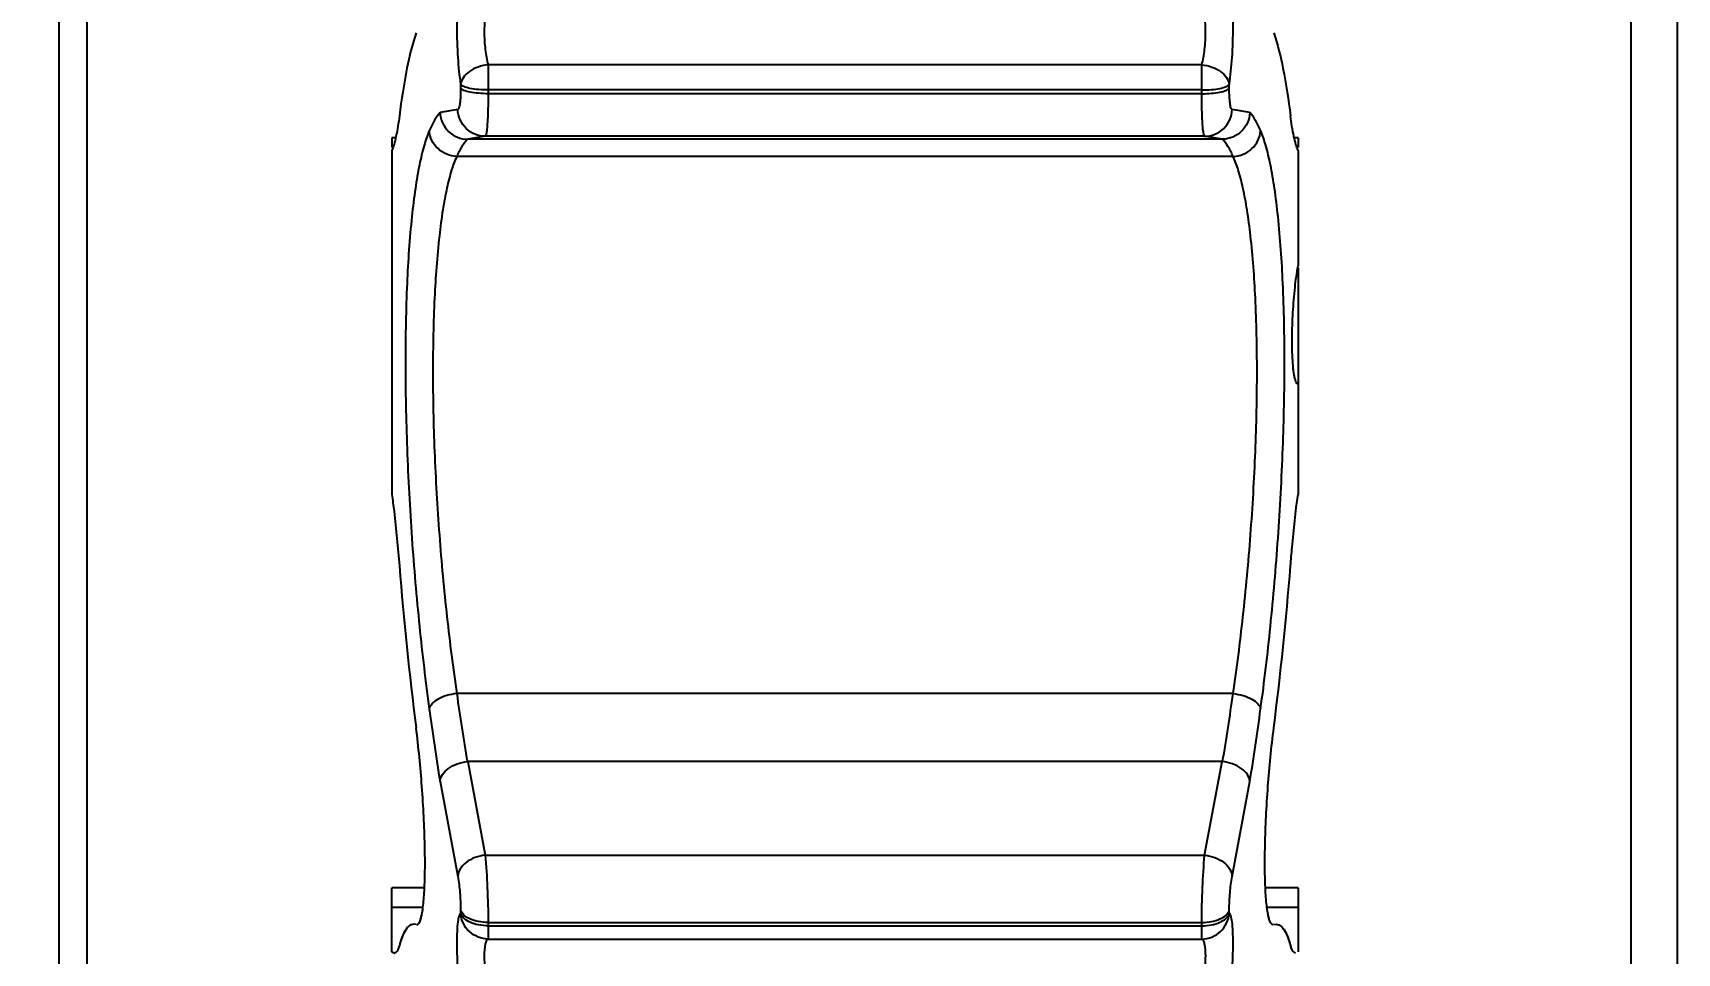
# Model space of a CAD drawing. Header units: millimetres. Extents: x 0 to 297, y 0 to 210.
# Drawn here: x 162.44 to 180.22, y 81.28 to 91.23 of the extents above; entities that cross this region are included whole.
import ezdxf

# ---------------------------------------------------------------- set-up
doc = ezdxf.new("R2010")
doc.units = ezdxf.units.MM
doc.header["$LTSCALE"] = 16.335
doc.layers.get('0').update_dxf_attribs({"linetype": 'CONTINUOUS'})
doc.layers.add('MEMBER', color=7, linetype='CONTINUOUS')
doc.styles.get("Standard").update_dxf_attribs({"font": 'txt', "width": 0.8})
doc.dimstyles.new('DIMSTYLE_5', dxfattribs={"dimtxt": 2.3, "dimasz": 2, "dimexe": 1, "dimexo": 0.5, "dimgap": 0.575, "dimtad": 1, "dimdec": 3, "dimdsep": 46, "dimtxsty": 'Standard', "dimblk": '_FILLED', "dimblk1": '_FILLED', "dimblk2": '_FILLED', "dimcen": 0.09, "dimadec": 0, "dimazin": 0, "dimtp": 0.05, "dimtm": 0.05, "dimtfac": 1, "dimtdec": 3, "dimtofl": 0, "dimtmove": 0, "dimatfit": 3, "dimldrblk": '_FILLED', "dimfxl": 1, "dimtolj": 1, "dimarcsym": 0})

# ---------------------------------------------------------------- blocks, each defined once
blk = doc.blocks.new('_FILLED')
at = {"color": 0, "linetype": 'ByBlock'}
blk.add_solid([(0, 0), (-1, 0.125), (-1, -0.125)], dxfattribs=at)
blk = doc.blocks.new('*D7')
at = {"color": 2, "linetype": 'Continuous'}
for p, q in [((162.518, 121.812), (153.867, 121.812)), ((154.867, 121.812), (154.867, 97.812)), ((154.867, 73.812), (154.867, 97.812)), ((162.518, 73.812), (153.867, 73.812))]:
    blk.add_line(p, q, dxfattribs=at)
at = {"color": 2, "linetype": 'Continuous', "xscale": 2, "yscale": 2, "zscale": 2}
for p, rotation in [((154.867, 121.812), 90), ((154.867, 73.812), 270)]:
    blk.add_blockref('_FILLED', p, dxfattribs=dict(at, rotation=rotation))
at = {"color": 2, "linetype": 'Continuous', "insert": (151.992, 97.812), "char_height": 2.3, "width": 7.36, "attachment_point": 2, "rotation": 90, "line_spacing_factor": 0.9}
blk.add_mtext('48.7', dxfattribs=at)

msp = doc.modelspace()

# ---------------------------------------------------------------- linework, layer by layer
at = {"layer": 'MEMBER', "color": 7, "linetype": 'Continuous'}
for p, q in [((162.718, 73.8118), (162.718, 121.8118)), ((163.018, 121.8118), (163.018, 73.8118)), ((179.718, 121.8118), (179.718, 73.8118)), ((180.218, 121.3118), (180.218, 74.3118)), ((175.077, 90.8882), (167.3589, 90.8882)), ((167.3589, 90.8882), (167.3589, 90.5758)), ((175.077, 90.5758), (175.077, 90.8882)), ((167.0618, 90.6767), (167.0618, 90.6361)), ((175.077, 90.6168), (167.3589, 90.6168)), ((175.077, 90.5758), (167.3589, 90.5758)), ((175.3741, 90.6361), (175.3741, 90.6767)), ((167.0306, 90.4058), (166.8388, 90.3723)), ((175.5971, 90.3723), (175.4053, 90.4058)), ((166.3584, 90.0973), (166.318, 90.0973)), ((166.318, 90.0973), (166.318, 89.9956)), ((167.3277, 90.116), (167.1385, 90.0835)), ((175.2974, 90.0835), (167.1385, 90.0835)), ((175.1082, 90.116), (167.3277, 90.116)), ((175.2974, 90.0835), (175.1082, 90.116)), ((176.118, 90.0973), (176.0776, 90.0973)), ((176.118, 90.0973), (176.118, 89.9956)), ((166.318, 89.9638), (166.318, 86.2432)), ((175.4163, 89.8981), (167.0196, 89.8981)), ((176.118, 89.9638), (176.118, 88.7158)), ((176.118, 88.6939), (176.118, 86.2432)), ((175.4163, 84.0892), (167.0196, 84.0892)), ((175.2974, 83.3535), (167.1385, 83.3535)), ((167.1385, 83.3535), (167.3277, 82.3415)), ((175.1082, 82.3415), (175.2974, 83.3535)), ((166.8388, 83.1391), (167.0306, 82.1129)), ((175.4053, 82.1129), (175.5971, 83.1391)), ((167.3277, 82.3415), (175.1082, 82.3415)), ((166.6703, 81.9875), (166.318, 81.9875)), ((166.318, 81.2969), (166.318, 81.9875)), ((176.118, 81.9875), (175.7656, 81.9875)), ((176.118, 81.9875), (176.118, 81.2969)), ((166.318, 81.779), (166.6538, 81.779)), ((167.0618, 81.7487), (167.0618, 81.713)), ((175.3741, 81.713), (175.3741, 81.7487)), ((175.7822, 81.779), (176.118, 81.779)), ((166.5798, 81.5905), (166.5537, 81.5951)), ((167.3589, 81.6137), (175.077, 81.6137)), ((167.3589, 81.6137), (167.3589, 81.4353)), ((167.3589, 81.5778), (175.077, 81.5778)), ((175.077, 81.4353), (175.077, 81.6137)), ((175.8561, 81.5905), (175.8822, 81.5951)), ((167.3589, 81.4353), (175.077, 81.4353))]:
    msp.add_line(p, q, dxfattribs=at)
for centre, radius, start, end in [((203.4694, 88.4125), 37.187, 184.53799, 187.25027), ((138.9665, 88.4125), 37.187, 352.74973, 355.46201), ((199.2099, 88.6929), 32.5178, 188.13888, 189.4506), ((144.2392, 88.5361), 31.4927, 350.52805, 351.88247), ((201.6303, 88.7047), 35.2338, 187.80055, 189.08858), ((141.9391, 88.5364), 34.088, 350.88977, 352.2211), ((166.3448, 81.3067), 0.024, 261.0014, 269.91177)]:
    msp.add_arc(centre, radius, start, end, dxfattribs=at)
for points, knots in [([(167.0618, 91.7933), (167.0538, 91.7662), (167.0415, 91.7005), (167.0291, 91.5877), (167.0213, 91.45), (167.0178, 91.2401), (167.0268, 90.9798), (167.0468, 90.7728), (167.0618, 90.6767)], [0, 0, 0, 0, 0.075421, 0.1783906, 0.3035914, 0.4442902, 0.739855, 1, 1, 1, 1]), ([(175.3741, 90.6767), (175.3891, 90.7728), (175.4091, 90.9799), (175.4181, 91.2403), (175.4146, 91.4501), (175.4069, 91.5877), (175.3944, 91.7005), (175.3821, 91.7662), (175.3741, 91.7933)], [0, 0, 0, 0, 0.2601933, 0.5559258, 0.69656, 0.8216583, 0.9245696, 1, 1, 1, 1]), ([(167.3589, 91.5253), (167.3512, 91.5105), (167.3387, 91.4734), (167.3206, 91.3793), (167.3135, 91.2362), (167.3239, 91.0601), (167.3442, 90.9421), (167.3589, 90.8882)], [0, 0, 0, 0, 0.0774262, 0.1806044, 0.4455151, 0.7401332, 1, 1, 1, 1]), ([(175.077, 90.8882), (175.0918, 90.9421), (175.1121, 91.0602), (175.1224, 91.2363), (175.1153, 91.3793), (175.0972, 91.4734), (175.0847, 91.5105), (175.077, 91.5253)], [0, 0, 0, 0, 0.2599164, 0.5547077, 0.8194468, 0.922564, 1, 1, 1, 1]), ([(166.5798, 91.2339), (166.5376, 91.1089), (166.4666, 90.8109), (166.4206, 90.5088), (166.399, 90.3366)], [0, 0, 0, 0, 0.4316478, 1, 1, 1, 1]), ([(175.8561, 91.2339), (175.8983, 91.1089), (175.9693, 90.8109), (176.0153, 90.5088), (176.0369, 90.3366)], [0, 0, 0, 0, 0.4316478, 1, 1, 1, 1]), ([(167.3589, 90.8882), (167.322, 90.885), (167.2507, 90.8699), (167.1572, 90.8236), (167.0884, 90.7589), (167.0649, 90.7033), (167.0618, 90.6767)], [0, 0, 0, 0, 0.2852133, 0.5552379, 0.7942301, 1, 1, 1, 1]), ([(175.077, 90.8882), (175.1139, 90.885), (175.1853, 90.8699), (175.2787, 90.8236), (175.3475, 90.7589), (175.371, 90.7033), (175.3741, 90.6767)], [0, 0, 0, 0, 0.285214, 0.555238, 0.7942284, 1, 1, 1, 1]), ([(167.0618, 90.6361), (167.0618, 90.6059), (167.0606, 90.551), (167.0551, 90.4803), (167.0473, 90.4346), (167.039, 90.4126), (167.0334, 90.4063), (167.0306, 90.4058)], [0, 0, 0, 0, 0.3841894, 0.6958499, 0.9042743, 0.9649993, 1, 1, 1, 1]), ([(167.3589, 90.6168), (167.3238, 90.6168), (167.2578, 90.6194), (167.1695, 90.6308), (167.1086, 90.646), (167.0755, 90.6625), (167.0648, 90.6718), (167.0618, 90.6767)], [0, 0, 0, 0, 0.3406823, 0.6407859, 0.866176, 0.9444133, 1, 1, 1, 1]), ([(167.3589, 90.5758), (167.3239, 90.5758), (167.2579, 90.5784), (167.1695, 90.5899), (167.1086, 90.6052), (167.0756, 90.6218), (167.0648, 90.6312), (167.0618, 90.6361)], [0, 0, 0, 0, 0.3402207, 0.6406641, 0.8659788, 0.9443242, 1, 1, 1, 1]), ([(167.3589, 90.5758), (167.3589, 90.5156), (167.358, 90.4291), (167.3543, 90.3201), (167.3508, 90.253), (167.3464, 90.1981), (167.3414, 90.1573), (167.3365, 90.1321), (167.3319, 90.1201), (167.3292, 90.1165), (167.3277, 90.116)], [0, 0, 0, 0, 0.3900832, 0.5597026, 0.7062115, 0.8258028, 0.9154726, 0.9732627, 0.9901691, 1, 1, 1, 1]), ([(175.077, 90.6168), (175.1121, 90.6168), (175.1781, 90.6194), (175.2664, 90.6308), (175.3273, 90.646), (175.3604, 90.6625), (175.3711, 90.6718), (175.3741, 90.6767)], [0, 0, 0, 0, 0.3406712, 0.6407656, 0.8661749, 0.9444143, 1, 1, 1, 1]), ([(175.077, 90.5758), (175.112, 90.5758), (175.1781, 90.5784), (175.2664, 90.5899), (175.3273, 90.6052), (175.3604, 90.6218), (175.3711, 90.6312), (175.3741, 90.6361)], [0, 0, 0, 0, 0.3402206, 0.640664, 0.8659789, 0.9443244, 1, 1, 1, 1]), ([(175.1082, 90.116), (175.1068, 90.1165), (175.104, 90.1201), (175.0994, 90.1321), (175.0945, 90.1574), (175.0895, 90.1982), (175.0852, 90.2531), (175.0816, 90.3202), (175.0779, 90.4292), (175.077, 90.5156), (175.077, 90.5758)], [0, 0, 0, 0, 0.0098356, 0.0267585, 0.0846029, 0.1743404, 0.2939859, 0.4405149, 0.6101058, 1, 1, 1, 1]), ([(175.4053, 90.4058), (175.4026, 90.4063), (175.3969, 90.4126), (175.3886, 90.4346), (175.3808, 90.4804), (175.3753, 90.551), (175.3741, 90.6059), (175.3741, 90.6361)], [0, 0, 0, 0, 0.035025, 0.0958033, 0.3043461, 0.6159983, 1, 1, 1, 1]), ([(166.399, 90.3366), (166.3896, 90.2617), (166.3741, 90.1581), (166.3438, 90.0342), (166.3271, 89.9848), (166.318, 89.9638)], [0, 0, 0, 0, 0.5922182, 0.8198685, 1, 1, 1, 1]), ([(166.8388, 90.3723), (166.8164, 90.3465), (166.7732, 90.2829), (166.7395, 90.2142), (166.7225, 90.1755)], [0, 0, 0, 0, 0.4474039, 1, 1, 1, 1]), ([(166.8388, 90.3723), (166.8406, 90.3343), (166.8589, 90.2581), (166.9263, 90.1627), (167.0239, 90.0988), (167.1006, 90.0836), (167.1385, 90.0835)], [0, 0, 0, 0, 0.2502199, 0.5008002, 0.7508882, 1, 1, 1, 1]), ([(167.3277, 90.116), (167.29, 90.1162), (167.2136, 90.1315), (167.1161, 90.1954), (167.0497, 90.2915), (167.032, 90.3678), (167.0306, 90.4058)], [0, 0, 0, 0, 0.2486467, 0.4985638, 0.7493208, 1, 1, 1, 1]), ([(175.1082, 90.116), (175.146, 90.1162), (175.2223, 90.1315), (175.3198, 90.1954), (175.3862, 90.2915), (175.4039, 90.3678), (175.4053, 90.4058)], [0, 0, 0, 0, 0.2486469, 0.4985641, 0.749321, 1, 1, 1, 1]), ([(175.5971, 90.3723), (175.5953, 90.3347), (175.5774, 90.2594), (175.5113, 90.1646), (175.4154, 90.1004), (175.3399, 90.0843), (175.3025, 90.0835)], [0, 0, 0, 0, 0.2502923, 0.5009142, 0.751044, 1, 1, 1, 1]), ([(175.7134, 90.1755), (175.6965, 90.2142), (175.6627, 90.2829), (175.6196, 90.3465), (175.5971, 90.3723)], [0, 0, 0, 0, 0.5525872, 1, 1, 1, 1]), ([(176.118, 89.9638), (176.1088, 89.9848), (176.0921, 90.0342), (176.0618, 90.1581), (176.0463, 90.2617), (176.0369, 90.3366)], [0, 0, 0, 0, 0.1801315, 0.4077818, 1, 1, 1, 1]), ([(166.7225, 90.1755), (166.7001, 90.1242), (166.6596, 90.0027), (166.6107, 89.7936), (166.5675, 89.537), (166.5154, 89.1099), (166.4739, 88.484), (166.4583, 87.6468), (166.4771, 86.7277), (166.5287, 85.7739), (166.6093, 84.8342), (166.6818, 84.2192), (166.7225, 83.9225)], [0, 0, 0, 0, 0.026702, 0.0608984, 0.1023871, 0.1507882, 0.2661103, 0.4014712, 0.550145, 0.7046268, 0.8571199, 1, 1, 1, 1]), ([(167.0196, 89.8981), (166.9825, 89.8993), (166.908, 89.9156), (166.8124, 89.9767), (166.7452, 90.0671), (166.7252, 90.1394), (166.7225, 90.1755)], [0, 0, 0, 0, 0.251967, 0.5045954, 0.7545708, 1, 1, 1, 1]), ([(175.4163, 89.8981), (175.4534, 89.8993), (175.5279, 89.9156), (175.6235, 89.9767), (175.6907, 90.0671), (175.7107, 90.1394), (175.7134, 90.1755)], [0, 0, 0, 0, 0.2519671, 0.5045955, 0.7545708, 1, 1, 1, 1]), ([(175.7134, 83.9225), (175.7541, 84.2194), (175.8266, 84.8346), (175.9072, 85.7743), (175.9588, 86.7281), (175.9776, 87.6472), (175.962, 88.4843), (175.9205, 89.1102), (175.8684, 89.5373), (175.8251, 89.7938), (175.7763, 90.0028), (175.7358, 90.1243), (175.7134, 90.1755)], [0, 0, 0, 0, 0.1429555, 0.2954491, 0.4499163, 0.5985869, 0.7339393, 0.8492602, 0.8976586, 0.9391384, 0.9733152, 1, 1, 1, 1]), ([(167.1334, 90.0835), (167.1116, 90.0591), (167.0695, 89.9993), (167.0363, 89.9345), (167.0196, 89.8981)], [0, 0, 0, 0, 0.4499461, 1, 1, 1, 1]), ([(175.4163, 89.8981), (175.3997, 89.9345), (175.3664, 89.9993), (175.3243, 90.0591), (175.3025, 90.0835)], [0, 0, 0, 0, 0.550046, 1, 1, 1, 1]), ([(167.0196, 89.8981), (166.9973, 89.8508), (166.9569, 89.7383), (166.908, 89.5443), (166.8647, 89.3062), (166.8126, 88.9097), (166.771, 88.3281), (166.7554, 87.5499), (166.7742, 86.6954), (166.8259, 85.8087), (166.9065, 84.9357), (166.979, 84.3646), (167.0196, 84.0892)], [0, 0, 0, 0, 0.0268498, 0.0611009, 0.1025899, 0.1509642, 0.2662173, 0.4015455, 0.5502198, 0.7046961, 0.8571552, 1, 1, 1, 1]), ([(175.4163, 84.0892), (175.457, 84.3648), (175.5294, 84.936), (175.6101, 85.8092), (175.6617, 86.6957), (175.6805, 87.5503), (175.6649, 88.3284), (175.6233, 88.91), (175.5712, 89.3064), (175.5279, 89.5445), (175.479, 89.7384), (175.4386, 89.8508), (175.4163, 89.8981)], [0, 0, 0, 0, 0.1429202, 0.2953797, 0.4498414, 0.5985126, 0.7338322, 0.8490842, 0.8974557, 0.9389359, 0.9731673, 1, 1, 1, 1]), ([(176.0602, 87.6893), (176.0554, 87.7698), (176.0526, 87.9434), (176.0614, 88.2085), (176.0821, 88.4703), (176.1041, 88.6389), (176.118, 88.7158)], [0, 0, 0, 0, 0.2350835, 0.5052696, 0.7724859, 1, 1, 1, 1]), ([(176.0672, 87.6027), (176.0665, 87.6094), (176.0636, 87.6382), (176.0615, 87.6671), (176.0602, 87.6893)], [0, 0, 0, 0, 0.2334959, 1, 1, 1, 1]), ([(176.0767, 87.5324), (176.0758, 87.5377), (176.072, 87.561), (176.0691, 87.5845), (176.0672, 87.6027)], [0, 0, 0, 0, 0.2272164, 1, 1, 1, 1]), ([(176.118, 87.4374), (176.1135, 87.4375), (176.103, 87.4449), (176.0935, 87.4647), (176.0839, 87.4947), (176.0791, 87.5187), (176.0767, 87.5324)], [0, 0, 0, 0, 0.123734, 0.3203475, 0.6113945, 1, 1, 1, 1]), ([(166.318, 86.2432), (166.3261, 86.1825), (166.3585, 85.9254), (166.3833, 85.6674), (166.399, 85.4702)], [0, 0, 0, 0, 0.2365609, 1, 1, 1, 1]), ([(176.0369, 85.4702), (176.0423, 85.5375), (176.0643, 85.7957), (176.0925, 86.0534), (176.118, 86.2432)], [0, 0, 0, 0, 0.2605983, 1, 1, 1, 1]), ([(167.0196, 84.0892), (166.9828, 84.0854), (166.9128, 84.0717), (166.8205, 84.0351), (166.7525, 83.9873), (166.7255, 83.9431), (166.7225, 83.9225)], [0, 0, 0, 0, 0.3098097, 0.5937999, 0.8256541, 1, 1, 1, 1]), ([(175.4163, 84.0892), (175.4531, 84.0854), (175.5231, 84.0717), (175.6154, 84.0351), (175.6835, 83.9873), (175.7104, 83.9431), (175.7134, 83.9225)], [0, 0, 0, 0, 0.3098096, 0.5937998, 0.8256541, 1, 1, 1, 1]), ([(166.6254, 81.6367), (166.6312, 81.6529), (166.6411, 81.6913), (166.6578, 81.7899), (166.6709, 81.9509), (166.6778, 82.1829), (166.6755, 82.4583), (166.6643, 82.7638), (166.6379, 83.1881), (166.6068, 83.5083), (166.5798, 83.7193)], [0, 0, 0, 0, 0.0246079, 0.0568486, 0.14334, 0.2560925, 0.3899517, 0.5385423, 0.6946609, 1, 1, 1, 1]), ([(175.8105, 81.6367), (175.8047, 81.6529), (175.7948, 81.6913), (175.7781, 81.7899), (175.765, 81.9509), (175.7582, 82.1829), (175.7604, 82.4583), (175.7716, 82.7638), (175.798, 83.1881), (175.8291, 83.5083), (175.8561, 83.7193)], [0, 0, 0, 0, 0.0246079, 0.0568486, 0.14334, 0.2560925, 0.3899517, 0.5385423, 0.6946609, 1, 1, 1, 1]), ([(166.8388, 83.1391), (166.8407, 83.165), (166.8628, 83.2205), (166.9306, 83.2853), (167.0242, 83.3328), (167.096, 83.3494), (167.1334, 83.3535)], [0, 0, 0, 0, 0.2003768, 0.4376954, 0.7101268, 1, 1, 1, 1]), ([(175.5971, 83.1391), (175.5952, 83.1653), (175.5727, 83.2214), (175.5034, 83.2867), (175.4084, 83.3342), (175.3353, 83.3501), (175.2974, 83.3535)], [0, 0, 0, 0, 0.2001513, 0.4376894, 0.7104158, 1, 1, 1, 1]), ([(167.3277, 82.3415), (167.2899, 82.3378), (167.2166, 82.3207), (167.1215, 82.2702), (167.0533, 82.1997), (167.0321, 82.1406), (167.0306, 82.1129)], [0, 0, 0, 0, 0.2834774, 0.5533675, 0.7928063, 1, 1, 1, 1]), ([(167.3277, 82.3415), (167.3386, 82.2249), (167.3524, 81.9823), (167.3589, 81.7395), (167.3589, 81.6137)], [0, 0, 0, 0, 0.4820505, 1, 1, 1, 1]), ([(175.077, 81.6137), (175.077, 81.7396), (175.0835, 81.9824), (175.0973, 82.225), (175.1082, 82.3415)], [0, 0, 0, 0, 0.5181496, 1, 1, 1, 1]), ([(175.1082, 82.3415), (175.146, 82.3378), (175.2193, 82.3207), (175.3144, 82.2702), (175.3826, 82.1997), (175.4038, 82.1406), (175.4053, 82.1129)], [0, 0, 0, 0, 0.2834774, 0.5533674, 0.7928064, 1, 1, 1, 1]), ([(167.0306, 82.1129), (167.0415, 82.0551), (167.0553, 81.9337), (167.0618, 81.8118), (167.0618, 81.7487)], [0, 0, 0, 0, 0.4824013, 1, 1, 1, 1]), ([(175.3741, 81.7487), (175.3741, 81.8118), (175.3806, 81.9337), (175.3944, 82.0551), (175.4053, 82.1129)], [0, 0, 0, 0, 0.517799, 1, 1, 1, 1]), ([(166.5868, 81.5892), (166.6011, 81.5893), (166.6202, 81.6189), (166.6331, 81.6591), (166.6401, 81.6897), (166.6434, 81.7069)], [0, 0, 0, 0, 0.3194575, 0.610456, 1, 1, 1, 1]), ([(167.0618, 81.713), (167.0579, 81.7114), (167.0504, 81.7021), (167.0384, 81.6711), (167.0283, 81.6086), (167.021, 81.5103), (167.0188, 81.3836), (167.0218, 81.2361), (167.033, 81.0224), (167.0482, 80.8592), (167.0618, 80.7506)], [0, 0, 0, 0, 0.0132315, 0.0343097, 0.1032742, 0.2066485, 0.3393749, 0.4941145, 0.6620709, 1, 1, 1, 1]), ([(167.3589, 81.6137), (167.3238, 81.6137), (167.2558, 81.6202), (167.1487, 81.6506), (167.0739, 81.7039), (167.0618, 81.7487)], [0, 0, 0, 0, 0.3093632, 0.5916737, 1, 1, 1, 1]), ([(167.3589, 81.4353), (167.322, 81.4355), (167.2475, 81.45), (167.1518, 81.511), (167.0845, 81.6025), (167.0647, 81.6761), (167.0618, 81.713)], [0, 0, 0, 0, 0.2491526, 0.4990352, 0.7494844, 1, 1, 1, 1]), ([(167.3589, 81.5778), (167.3237, 81.5778), (167.2557, 81.5843), (167.1487, 81.6148), (167.0739, 81.6682), (167.0618, 81.713)], [0, 0, 0, 0, 0.3095183, 0.5913995, 1, 1, 1, 1]), ([(175.077, 81.6137), (175.1122, 81.6137), (175.1801, 81.6202), (175.2872, 81.6506), (175.3621, 81.7039), (175.3741, 81.7487)], [0, 0, 0, 0, 0.3093636, 0.5916745, 1, 1, 1, 1]), ([(175.077, 81.4353), (175.1139, 81.4355), (175.1884, 81.45), (175.2841, 81.511), (175.3514, 81.6025), (175.3712, 81.6761), (175.3741, 81.713)], [0, 0, 0, 0, 0.2491538, 0.4990357, 0.7494846, 1, 1, 1, 1]), ([(175.077, 81.5778), (175.1122, 81.5778), (175.1802, 81.5843), (175.2873, 81.6148), (175.3621, 81.6682), (175.3741, 81.713)], [0, 0, 0, 0, 0.3095281, 0.5914185, 1, 1, 1, 1]), ([(175.3741, 80.7506), (175.3877, 80.8592), (175.4029, 81.0225), (175.4141, 81.2363), (175.4171, 81.3837), (175.4149, 81.5104), (175.4076, 81.6086), (175.3975, 81.6711), (175.3856, 81.7021), (175.3781, 81.7114), (175.3741, 81.713)], [0, 0, 0, 0, 0.337995, 0.5060548, 0.6608505, 0.7934926, 0.8967686, 0.9656838, 0.9867656, 1, 1, 1, 1]), ([(175.8491, 81.5892), (175.8348, 81.5893), (175.8157, 81.6189), (175.8028, 81.6591), (175.7958, 81.6897), (175.7925, 81.7069)], [0, 0, 0, 0, 0.3194575, 0.610456, 1, 1, 1, 1]), ([(166.4807, 81.5524), (166.4627, 81.5299), (166.4306, 81.4685), (166.4095, 81.4036), (166.399, 81.3657)], [0, 0, 0, 0, 0.4229165, 1, 1, 1, 1]), ([(166.4375, 81.4773), (166.434, 81.4692), (166.419, 81.4328), (166.4072, 81.3951), (166.399, 81.3657)], [0, 0, 0, 0, 0.2242743, 1, 1, 1, 1]), ([(166.4807, 81.5524), (166.4768, 81.5475), (166.4597, 81.524), (166.4466, 81.498), (166.4375, 81.4773)], [0, 0, 0, 0, 0.2185492, 1, 1, 1, 1]), ([(166.5283, 81.5902), (166.5241, 81.5886), (166.5057, 81.5796), (166.4907, 81.5648), (166.4807, 81.5524)], [0, 0, 0, 0, 0.2225746, 1, 1, 1, 1]), ([(175.9076, 81.5902), (175.9118, 81.5886), (175.9302, 81.5796), (175.9452, 81.5648), (175.9552, 81.5524)], [0, 0, 0, 0, 0.2225746, 1, 1, 1, 1]), ([(175.9552, 81.5524), (175.9733, 81.5299), (176.0053, 81.4685), (176.0264, 81.4036), (176.0369, 81.3657)], [0, 0, 0, 0, 0.4229165, 1, 1, 1, 1]), ([(175.9552, 81.5524), (175.9591, 81.5475), (175.9762, 81.524), (175.9893, 81.498), (175.9984, 81.4773)], [0, 0, 0, 0, 0.2185492, 1, 1, 1, 1]), ([(175.9984, 81.4773), (176.002, 81.4692), (176.0169, 81.4328), (176.0287, 81.3951), (176.0369, 81.3657)], [0, 0, 0, 0, 0.2242743, 1, 1, 1, 1]), ([(166.3411, 81.283), (166.3391, 81.2833), (166.3303, 81.2858), (166.323, 81.2918), (166.318, 81.2969)], [0, 0, 0, 0, 0.2138677, 1, 1, 1, 1]), ([(166.399, 81.3657), (166.3956, 81.3534), (166.3885, 81.3318), (166.375, 81.3015), (166.3567, 81.2827), (166.3448, 81.2827)], [0, 0, 0, 0, 0.3696656, 0.6519901, 1, 1, 1, 1]), ([(167.3589, 81.4353), (167.3513, 81.4335), (167.3363, 81.4153), (167.3195, 81.3534), (167.3137, 81.2347), (167.3256, 81.0689), (167.3455, 80.9474), (167.3589, 80.886)], [0, 0, 0, 0, 0.0415269, 0.1118296, 0.3455268, 0.6652387, 1, 1, 1, 1]), ([(175.077, 80.886), (175.0904, 80.9474), (175.1103, 81.069), (175.1222, 81.2348), (175.1165, 81.3535), (175.0996, 81.4153), (175.0846, 81.4335), (175.077, 81.4353)], [0, 0, 0, 0, 0.3348281, 0.6547038, 0.8882153, 0.9584668, 1, 1, 1, 1]), ([(176.0911, 81.2827), (176.0792, 81.2827), (176.0609, 81.3015), (176.0474, 81.3318), (176.0403, 81.3534), (176.0369, 81.3657)], [0, 0, 0, 0, 0.3480099, 0.6303344, 1, 1, 1, 1])]:
    msp.add_open_spline(points, degree=3, knots=knots, dxfattribs=at)
for points in [[(166.5539, 81.5951), (166.5452, 81.5951), (166.5364, 81.5934), (166.5283, 81.5902)], [(175.882, 81.5951), (175.8907, 81.5951), (175.8995, 81.5934), (175.9076, 81.5902)]]:
    msp.add_open_spline(points, degree=3, dxfattribs=at)

# ---------------------------------------------------------------- dimensions: what is measured, and where the dimension line sits
at = {"color": 2, "linetype": 'Continuous'}
dim = msp.add_linear_dim(base=(154.8667, 73.8118), p1=(163.018, 121.8118), p2=(163.018, 73.8118), angle=270, dimstyle='DIMSTYLE_5', dxfattribs=at)
dim.commit()
dim.dimension.update_dxf_attribs({"geometry": '*D7', "text_midpoint": (154.8667, 97.8118), "dimtype": 160})

doc.saveas('drawing.dxf')
